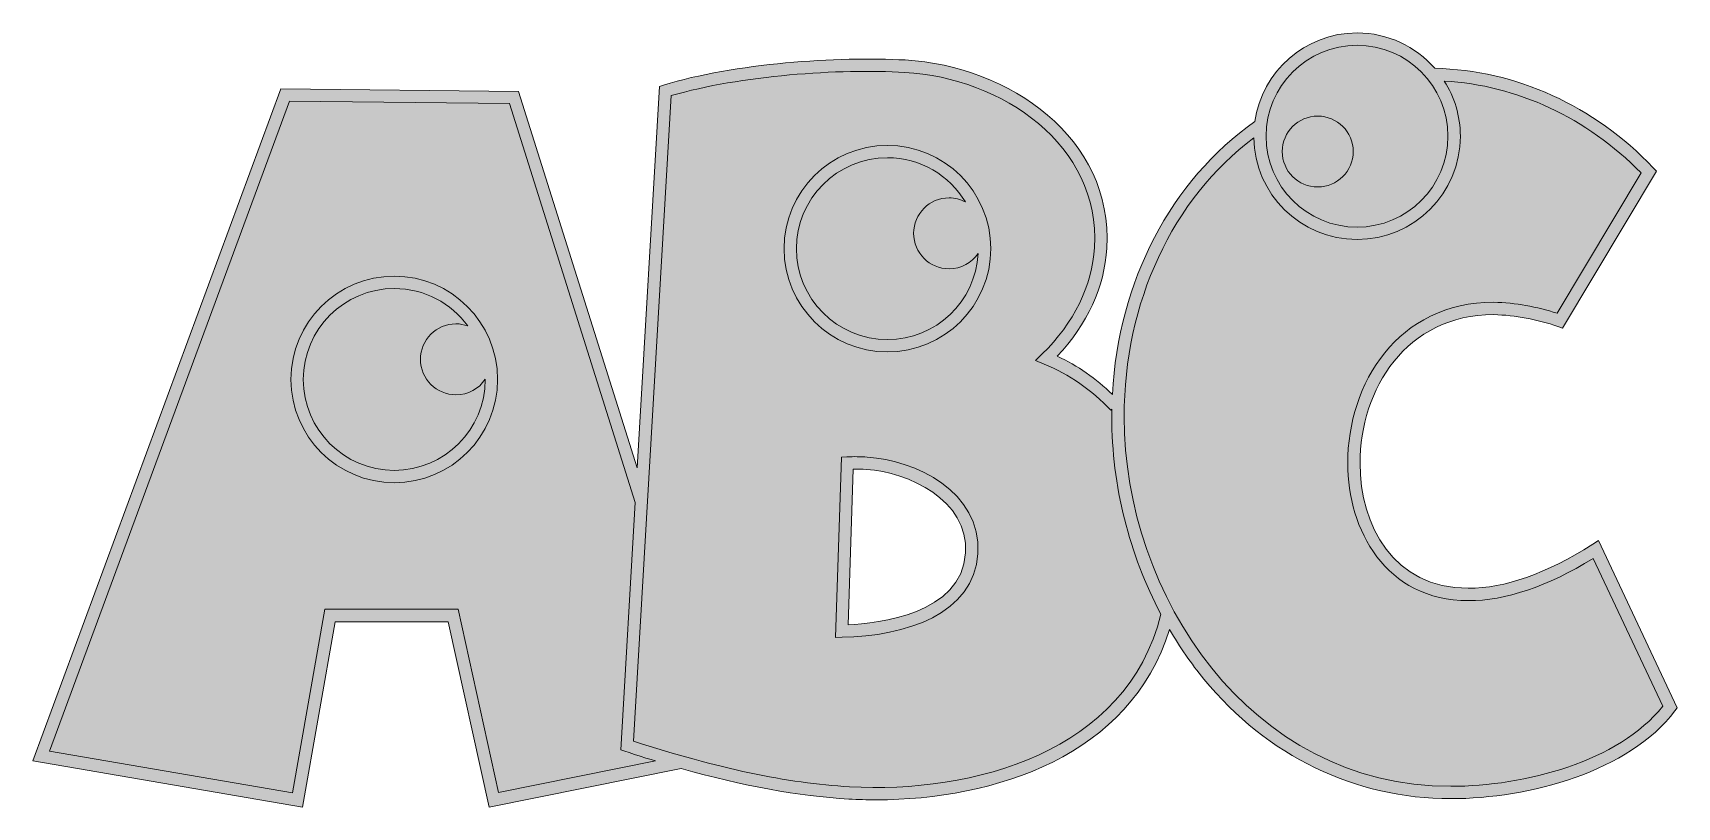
# Model space of a CAD drawing. Header units: inches. Extents: x 0.34 to 3.66, y -2.78 to -1.22.
import ezdxf

# ---------------------------------------------------------------- set-up
doc = ezdxf.new("R2010")
doc.units = ezdxf.units.IN
doc.header["$MEASUREMENT"] = 0
doc.layers.add('Design', color=7, linetype='Continuous', lineweight=0)

msp = doc.modelspace()

# ---------------------------------------------------------------- hatches: boundary and pattern name
at = {"layer": 'Design', "true_color": 0xf8e0c5, "transparency": 33554687}
h = msp.add_hatch(color=254, dxfattribs=at)
h.dxf.hatch_style = 2
edge = h.paths.add_edge_path()
edge.add_spline(control_points=[(3.502, -2.245), (3.502, -2.245), (3.49, -2.2525), (3.49, -2.2525), (3.3948, -2.3123), (3.3126, -2.3414), (3.2386, -2.3414), (3.0874, -2.3414), (3.0198, -2.2145), (3.0198, -2.0887), (3.0198, -1.9393), (3.1127, -1.788), (3.2899, -1.788), (3.3342, -1.7892), (3.3778, -1.7973), (3.4195, -1.8122), (3.4195, -1.8122), (3.4292, -1.8156), (3.4292, -1.8156), (3.4292, -1.8156), (3.6191, -1.4979), (3.6191, -1.4979), (3.6191, -1.4979), (3.6125, -1.491), (3.6125, -1.491), (3.4919, -1.3649), (3.3352, -1.2937), (3.1707, -1.2899), (3.1323, -1.2461), (3.0762, -1.2183), (3.0136, -1.2183), (2.9084, -1.2183), (2.8213, -1.2965), (2.807, -1.3978), (2.637, -1.517), (2.5314, -1.7203), (2.519, -1.9492), (2.4861, -1.9172), (2.4488, -1.8914), (2.4077, -1.8722), (2.4679, -1.8083), (2.5034, -1.7313), (2.5079, -1.6535), (2.5209, -1.431), (2.3109, -1.2854), (2.1004, -1.2731), (1.9649, -1.2653), (1.7536, -1.2801), (1.6117, -1.3239), (1.6117, -1.3239), (1.6034, -1.3264), (1.6034, -1.3264), (1.6034, -1.3264), (1.5585, -2.0976), (1.5585, -2.0976), (1.5585, -2.0976), (1.3187, -1.3366), (1.3187, -1.3366), (1.3187, -1.3366), (0.8381, -1.3311), (0.8381, -1.3311), (0.8381, -1.3311), (0.3369, -2.69), (0.3369, -2.69), (0.3369, -2.69), (0.8819, -2.7837), (0.8819, -2.7837), (0.8819, -2.7837), (0.9481, -2.4089), (0.9481, -2.4089), (0.9481, -2.4089), (1.1767, -2.4089), (1.1767, -2.4089), (1.1767, -2.4089), (1.259, -2.7839), (1.259, -2.7839), (1.259, -2.7839), (1.6471, -2.7057), (1.6471, -2.7057), (1.7739, -2.7416), (1.8839, -2.7616), (1.9865, -2.7676), (2.0047, -2.7687), (2.0232, -2.7692), (2.042, -2.7692), (2.2809, -2.7692), (2.5563, -2.68), (2.6345, -2.4248), (2.6553, -2.4602), (2.6785, -2.4939), (2.7042, -2.5251), (2.8325, -2.681), (3.0097, -2.7668), (3.203, -2.7668), (3.362, -2.7668), (3.5637, -2.7119), (3.6562, -2.5892), (3.6562, -2.5892), (3.6607, -2.5832), (3.6607, -2.5832), (3.6607, -2.5832), (3.502, -2.245), (3.502, -2.245)], knot_values=[0, 0, 0, 0, 1, 1, 1, 2, 2, 2, 3, 3, 3, 4, 4, 4, 5, 5, 5, 6, 6, 6, 7, 7, 7, 8, 8, 8, 9, 9, 9, 10, 10, 10, 11, 11, 11, 12, 12, 12, 13, 13, 13, 14, 14, 14, 15, 15, 15, 16, 16, 16, 17, 17, 17, 18, 18, 18, 19, 19, 19, 20, 20, 20, 21, 21, 21, 22, 22, 22, 23, 23, 23, 24, 24, 24, 25, 25, 25, 26, 26, 26, 27, 27, 27, 28, 28, 28, 29, 29, 29, 30, 30, 30, 31, 31, 31, 32, 32, 32, 33, 33, 33, 34, 34, 34, 34], degree=3, periodic=0)
edge = h.paths.add_edge_path()
edge.add_spline(control_points=[(1.9853, -2.4151), (1.9853, -2.4151), (1.9954, -2.1003), (1.9954, -2.1003), (2.0041, -2.1001), (2.0129, -2.1004), (2.0218, -2.1012), (2.1063, -2.1061), (2.2285, -2.1631), (2.2223, -2.2697), (2.215, -2.394), (2.0446, -2.4125), (1.9853, -2.4151)], knot_values=[0, 0, 0, 0, 1, 1, 1, 2, 2, 2, 3, 3, 3, 4, 4, 4, 4], degree=3, periodic=0)
at = {"layer": 'Design', "true_color": 0x333333, "transparency": 33554687}
h = msp.add_hatch(color=250, dxfattribs=at)
h.dxf.hatch_style = 2
edge = h.paths.add_edge_path()
edge.add_spline(control_points=[(2.9342, -1.5299), (2.8946, -1.5299), (2.8625, -1.4978), (2.8625, -1.4582), (2.8625, -1.4186), (2.8946, -1.3865), (2.9342, -1.3865), (2.9738, -1.3865), (3.0059, -1.4186), (3.0059, -1.4582), (3.0059, -1.4978), (2.9738, -1.5299), (2.9342, -1.5299)], knot_values=[0, 0, 0, 0, 1, 1, 1, 2, 2, 2, 3, 3, 3, 4, 4, 4, 4], degree=3, periodic=0)
edge = h.paths.add_edge_path()
edge.add_spline(control_points=[(1.1921, -1.9501), (1.2167, -1.9501), (1.2384, -1.9377), (1.2513, -1.9188), (1.2513, -1.9188), (1.2514, -1.9191), (1.2514, -1.9191), (1.2514, -2.0205), (1.1689, -2.103), (1.0675, -2.103), (0.966, -2.103), (0.8835, -2.0205), (0.8835, -1.9191), (0.8835, -1.8177), (0.966, -1.7352), (1.0675, -1.7352), (1.1284, -1.7352), (1.1825, -1.7651), (1.2159, -1.811), (1.2084, -1.8084), (1.2005, -1.8066), (1.1921, -1.8066), (1.1525, -1.8066), (1.1204, -1.8388), (1.1204, -1.8784), (1.1204, -1.918), (1.1525, -1.9501), (1.1921, -1.9501)], knot_values=[0, 0, 0, 0, 1, 1, 1, 2, 2, 2, 3, 3, 3, 4, 4, 4, 5, 5, 5, 6, 6, 6, 7, 7, 7, 8, 8, 8, 9, 9, 9, 9], degree=3, periodic=0)
edge = h.paths.add_edge_path()
edge.add_spline(control_points=[(1.0675, -1.7102), (0.9523, -1.7102), (0.8585, -1.8039), (0.8585, -1.9191), (0.8585, -2.0343), (0.9523, -2.128), (1.0675, -2.128), (1.1826, -2.128), (1.2764, -2.0343), (1.2764, -1.9191), (1.2764, -1.8039), (1.1826, -1.7102), (1.0675, -1.7102)], knot_values=[0, 0, 0, 0, 1, 1, 1, 2, 2, 2, 3, 3, 3, 4, 4, 4, 4], degree=3, periodic=0)
edge = h.paths.add_edge_path()
edge.add_spline(control_points=[(2.189, -1.6953), (2.2134, -1.6953), (2.2348, -1.6831), (2.2477, -1.6646), (2.2425, -1.7614), (2.1624, -1.8385), (2.0643, -1.8385), (1.9629, -1.8385), (1.8804, -1.756), (1.8804, -1.6546), (1.8804, -1.5532), (1.9629, -1.4707), (2.0643, -1.4707), (2.1312, -1.4707), (2.1897, -1.5067), (2.2219, -1.5602), (2.212, -1.555), (2.2009, -1.5519), (2.189, -1.5519), (2.1494, -1.5519), (2.1173, -1.584), (2.1173, -1.6236), (2.1173, -1.6632), (2.1494, -1.6953), (2.189, -1.6953)], knot_values=[0, 0, 0, 0, 1, 1, 1, 2, 2, 2, 3, 3, 3, 4, 4, 4, 5, 5, 5, 6, 6, 6, 7, 7, 7, 8, 8, 8, 8], degree=3, periodic=0)
edge = h.paths.add_edge_path()
edge.add_spline(control_points=[(2.0643, -1.4457), (1.9491, -1.4457), (1.8554, -1.5394), (1.8554, -1.6546), (1.8554, -1.7698), (1.9491, -1.8635), (2.0643, -1.8635), (2.1795, -1.8635), (2.2733, -1.7698), (2.2733, -1.6546), (2.2733, -1.5394), (2.1795, -1.4457), (2.0643, -1.4457)], knot_values=[0, 0, 0, 0, 1, 1, 1, 2, 2, 2, 3, 3, 3, 4, 4, 4, 4], degree=3, periodic=0)
edge = h.paths.add_edge_path()
edge.add_spline(control_points=[(3.203, -2.7418), (2.7952, -2.7418), (2.5428, -2.3539), (2.5428, -1.9944), (2.5428, -1.7631), (2.6404, -1.5546), (2.8048, -1.4305), (2.8066, -1.5441), (2.8995, -1.6361), (3.0136, -1.6361), (3.1288, -1.6361), (3.2225, -1.5424), (3.2225, -1.4272), (3.2225, -1.3861), (3.2105, -1.348), (3.1899, -1.3156), (3.3375, -1.3242), (3.4777, -1.3894), (3.5878, -1.5015), (3.5878, -1.5015), (3.4182, -1.7853), (3.4182, -1.7853), (3.3769, -1.7717), (3.3341, -1.7642), (3.2902, -1.763), (3.0963, -1.763), (2.9948, -1.9269), (2.9948, -2.0887), (2.9948, -2.2225), (3.0711, -2.3664), (3.2386, -2.3664), (3.3142, -2.3664), (3.397, -2.3385), (3.4913, -2.2811), (3.4913, -2.2811), (3.6316, -2.5801), (3.6316, -2.5801), (3.5423, -2.6918), (3.3531, -2.7418), (3.203, -2.7418)], knot_values=[0, 0, 0, 0, 1, 1, 1, 2, 2, 2, 3, 3, 3, 4, 4, 4, 5, 5, 5, 6, 6, 6, 7, 7, 7, 8, 8, 8, 9, 9, 9, 10, 10, 10, 11, 11, 11, 12, 12, 12, 13, 13, 13, 13], degree=3, periodic=0)
edge = h.paths.add_edge_path()
edge.add_spline(control_points=[(1.988, -2.7427), (1.8606, -2.7352), (1.7216, -2.7059), (1.5513, -2.6506), (1.5513, -2.6506), (1.6274, -1.3452), (1.6274, -1.3452), (1.7663, -1.3043), (1.9684, -1.2904), (2.0989, -1.2981), (2.2972, -1.3096), (2.495, -1.4452), (2.4829, -1.652), (2.4784, -1.729), (2.441, -1.8055), (2.3774, -1.8674), (2.3774, -1.8674), (2.3638, -1.8806), (2.3638, -1.8806), (2.3638, -1.8806), (2.3813, -1.8879), (2.3813, -1.8879), (2.4322, -1.9089), (2.4774, -1.9404), (2.5157, -1.9814), (2.5157, -1.9814), (2.5182, -1.9791), (2.5182, -1.9791), (2.5181, -1.9842), (2.5178, -1.9893), (2.5178, -1.9944), (2.5178, -2.1337), (2.5532, -2.2729), (2.6172, -2.3937), (2.5483, -2.6742), (2.2359, -2.757), (1.988, -2.7427)], knot_values=[0, 0, 0, 0, 1, 1, 1, 2, 2, 2, 3, 3, 3, 4, 4, 4, 5, 5, 5, 6, 6, 6, 7, 7, 7, 8, 8, 8, 9, 9, 9, 10, 10, 10, 11, 11, 11, 12, 12, 12, 12], degree=3, periodic=0)
edge = h.paths.add_edge_path()
edge.add_spline(control_points=[(1.2782, -2.7546), (1.2782, -2.7546), (1.1968, -2.3839), (1.1968, -2.3839), (1.1968, -2.3839), (0.9271, -2.3839), (0.9271, -2.3839), (0.9271, -2.3839), (0.8616, -2.7548), (0.8616, -2.7548), (0.8616, -2.7548), (0.3707, -2.6705), (0.3707, -2.6705), (0.3707, -2.6705), (0.8555, -1.3563), (0.8555, -1.3563), (0.8555, -1.3563), (1.3003, -1.3614), (1.3003, -1.3614), (1.3003, -1.3614), (1.5544, -2.1678), (1.5544, -2.1678), (1.5544, -2.1678), (1.5252, -2.6683), (1.5252, -2.6683), (1.5252, -2.6683), (1.5755, -2.6846), (1.5954, -2.6906), (1.5954, -2.6906), (1.2782, -2.7546), (1.2782, -2.7546)], knot_values=[0, 0, 0, 0, 1, 1, 1, 2, 2, 2, 3, 3, 3, 4, 4, 4, 5, 5, 5, 6, 6, 6, 7, 7, 7, 8, 8, 8, 9, 9, 9, 10, 10, 10, 10], degree=3, periodic=0)
edge = h.paths.add_edge_path()
edge.add_spline(control_points=[(3.0136, -1.2433), (3.115, -1.2433), (3.1975, -1.3258), (3.1975, -1.4272), (3.1975, -1.5286), (3.115, -1.6111), (3.0136, -1.6111), (2.9122, -1.6111), (2.8297, -1.5286), (2.8297, -1.4272), (2.8297, -1.3258), (2.9122, -1.2433), (3.0136, -1.2433)], knot_values=[0, 0, 0, 0, 1, 1, 1, 2, 2, 2, 3, 3, 3, 4, 4, 4, 4], degree=3, periodic=0)
edge = h.paths.add_edge_path()
edge.add_spline(control_points=[(3.502, -2.245), (3.502, -2.245), (3.49, -2.2525), (3.49, -2.2525), (3.3948, -2.3123), (3.3126, -2.3414), (3.2386, -2.3414), (3.0874, -2.3414), (3.0198, -2.2145), (3.0198, -2.0887), (3.0198, -1.9393), (3.1127, -1.788), (3.2899, -1.788), (3.3342, -1.7892), (3.3778, -1.7973), (3.4195, -1.8122), (3.4195, -1.8122), (3.4292, -1.8156), (3.4292, -1.8156), (3.4292, -1.8156), (3.6191, -1.4979), (3.6191, -1.4979), (3.6191, -1.4979), (3.6125, -1.491), (3.6125, -1.491), (3.4919, -1.3649), (3.3352, -1.2937), (3.1707, -1.2899), (3.1323, -1.2461), (3.0762, -1.2183), (3.0136, -1.2183), (2.9084, -1.2183), (2.8213, -1.2965), (2.807, -1.3978), (2.637, -1.517), (2.5314, -1.7203), (2.519, -1.9492), (2.4861, -1.9172), (2.4488, -1.8914), (2.4077, -1.8722), (2.4679, -1.8083), (2.5034, -1.7313), (2.5079, -1.6535), (2.5209, -1.431), (2.3109, -1.2854), (2.1004, -1.2731), (1.9649, -1.2653), (1.7536, -1.2801), (1.6117, -1.3239), (1.6117, -1.3239), (1.6034, -1.3264), (1.6034, -1.3264), (1.6034, -1.3264), (1.5585, -2.0976), (1.5585, -2.0976), (1.5585, -2.0976), (1.3187, -1.3366), (1.3187, -1.3366), (1.3187, -1.3366), (0.8381, -1.3311), (0.8381, -1.3311), (0.8381, -1.3311), (0.3369, -2.69), (0.3369, -2.69), (0.3369, -2.69), (0.8819, -2.7837), (0.8819, -2.7837), (0.8819, -2.7837), (0.9481, -2.4089), (0.9481, -2.4089), (0.9481, -2.4089), (1.1767, -2.4089), (1.1767, -2.4089), (1.1767, -2.4089), (1.259, -2.7839), (1.259, -2.7839), (1.259, -2.7839), (1.6471, -2.7057), (1.6471, -2.7057), (1.7739, -2.7416), (1.8839, -2.7616), (1.9865, -2.7676), (2.0047, -2.7687), (2.0232, -2.7692), (2.042, -2.7692), (2.2809, -2.7692), (2.5563, -2.68), (2.6345, -2.4248), (2.6553, -2.4602), (2.6785, -2.4939), (2.7042, -2.5251), (2.8325, -2.681), (3.0097, -2.7668), (3.203, -2.7668), (3.362, -2.7668), (3.5637, -2.7119), (3.6562, -2.5892), (3.6562, -2.5892), (3.6607, -2.5832), (3.6607, -2.5832), (3.6607, -2.5832), (3.502, -2.245), (3.502, -2.245)], knot_values=[0, 0, 0, 0, 1, 1, 1, 2, 2, 2, 3, 3, 3, 4, 4, 4, 5, 5, 5, 6, 6, 6, 7, 7, 7, 8, 8, 8, 9, 9, 9, 10, 10, 10, 11, 11, 11, 12, 12, 12, 13, 13, 13, 14, 14, 14, 15, 15, 15, 16, 16, 16, 17, 17, 17, 18, 18, 18, 19, 19, 19, 20, 20, 20, 21, 21, 21, 22, 22, 22, 23, 23, 23, 24, 24, 24, 25, 25, 25, 26, 26, 26, 27, 27, 27, 28, 28, 28, 29, 29, 29, 30, 30, 30, 31, 31, 31, 32, 32, 32, 33, 33, 33, 34, 34, 34, 34], degree=3, periodic=0)
edge = h.paths.add_edge_path()
edge.add_spline(control_points=[(1.9853, -2.4151), (1.9853, -2.4151), (1.9954, -2.1003), (1.9954, -2.1003), (2.0041, -2.1001), (2.0129, -2.1004), (2.0218, -2.1012), (2.1063, -2.1061), (2.2285, -2.1631), (2.2223, -2.2697), (2.215, -2.394), (2.0446, -2.4125), (1.9853, -2.4151)], knot_values=[0, 0, 0, 0, 1, 1, 1, 2, 2, 2, 3, 3, 3, 4, 4, 4, 4], degree=3, periodic=0)
edge = h.paths.add_edge_path()
edge.add_spline(control_points=[(2.0235, -2.0762), (2.0099, -2.0751), (1.9962, -2.0749), (1.9826, -2.0757), (1.9826, -2.0757), (1.9712, -2.0763), (1.9712, -2.0763), (1.9712, -2.0763), (1.9595, -2.4407), (1.9595, -2.4407), (1.9595, -2.4407), (1.9726, -2.4405), (1.9726, -2.4405), (2.1007, -2.4387), (2.2401, -2.3932), (2.2472, -2.2711), (2.2545, -2.1461), (2.1206, -2.0819), (2.0235, -2.0762)], knot_values=[0, 0, 0, 0, 1, 1, 1, 2, 2, 2, 3, 3, 3, 4, 4, 4, 5, 5, 5, 6, 6, 6, 6], degree=3, periodic=0)

# ---------------------------------------------------------------- linework, layer by layer
at = {"layer": 'Design'}
for points, knots in [([(3.502, -2.245), (3.502, -2.245), (3.49, -2.2525), (3.49, -2.2525), (3.3948, -2.3123), (3.3126, -2.3414), (3.2386, -2.3414), (3.0874, -2.3414), (3.0198, -2.2145), (3.0198, -2.0887), (3.0198, -1.9393), (3.1127, -1.788), (3.2899, -1.788), (3.3342, -1.7892), (3.3778, -1.7973), (3.4195, -1.8122), (3.4195, -1.8122), (3.4292, -1.8156), (3.4292, -1.8156), (3.4292, -1.8156), (3.6191, -1.4979), (3.6191, -1.4979), (3.6191, -1.4979), (3.6125, -1.491), (3.6125, -1.491), (3.4919, -1.3649), (3.3352, -1.2937), (3.1707, -1.2899), (3.1323, -1.2461), (3.0762, -1.2183), (3.0136, -1.2183), (2.9084, -1.2183), (2.8213, -1.2965), (2.807, -1.3978), (2.637, -1.517), (2.5314, -1.7203), (2.519, -1.9492), (2.4861, -1.9172), (2.4488, -1.8914), (2.4077, -1.8722), (2.4679, -1.8083), (2.5034, -1.7313), (2.5079, -1.6535), (2.5209, -1.431), (2.3109, -1.2854), (2.1004, -1.2731), (1.9649, -1.2653), (1.7536, -1.2801), (1.6117, -1.3239), (1.6117, -1.3239), (1.6034, -1.3264), (1.6034, -1.3264), (1.6034, -1.3264), (1.5585, -2.0976), (1.5585, -2.0976), (1.5585, -2.0976), (1.3187, -1.3366), (1.3187, -1.3366), (1.3187, -1.3366), (0.8381, -1.3311), (0.8381, -1.3311), (0.8381, -1.3311), (0.3369, -2.69), (0.3369, -2.69), (0.3369, -2.69), (0.8819, -2.7837), (0.8819, -2.7837), (0.8819, -2.7837), (0.9481, -2.4089), (0.9481, -2.4089), (0.9481, -2.4089), (1.1767, -2.4089), (1.1767, -2.4089), (1.1767, -2.4089), (1.259, -2.7839), (1.259, -2.7839), (1.259, -2.7839), (1.6471, -2.7057), (1.6471, -2.7057), (1.7739, -2.7416), (1.8839, -2.7616), (1.9865, -2.7676), (2.0047, -2.7687), (2.0232, -2.7692), (2.042, -2.7692), (2.2809, -2.7692), (2.5563, -2.68), (2.6345, -2.4248), (2.6553, -2.4602), (2.6785, -2.4939), (2.7042, -2.5251), (2.8325, -2.681), (3.0097, -2.7668), (3.203, -2.7668), (3.362, -2.7668), (3.5637, -2.7119), (3.6562, -2.5892), (3.6562, -2.5892), (3.6607, -2.5832), (3.6607, -2.5832), (3.6607, -2.5832), (3.502, -2.245), (3.502, -2.245)], [0, 0, 0, 0, 1, 1, 1, 2, 2, 2, 3, 3, 3, 4, 4, 4, 5, 5, 5, 6, 6, 6, 7, 7, 7, 8, 8, 8, 9, 9, 9, 10, 10, 10, 11, 11, 11, 12, 12, 12, 13, 13, 13, 14, 14, 14, 15, 15, 15, 16, 16, 16, 17, 17, 17, 18, 18, 18, 19, 19, 19, 20, 20, 20, 21, 21, 21, 22, 22, 22, 23, 23, 23, 24, 24, 24, 25, 25, 25, 26, 26, 26, 27, 27, 27, 28, 28, 28, 29, 29, 29, 30, 30, 30, 31, 31, 31, 32, 32, 32, 33, 33, 33, 34, 34, 34, 34]), ([(3.502, -2.245), (3.502, -2.245), (3.49, -2.2525), (3.49, -2.2525), (3.3948, -2.3123), (3.3126, -2.3414), (3.2386, -2.3414), (3.0874, -2.3414), (3.0198, -2.2145), (3.0198, -2.0887), (3.0198, -1.9393), (3.1127, -1.788), (3.2899, -1.788), (3.3342, -1.7892), (3.3778, -1.7973), (3.4195, -1.8122), (3.4195, -1.8122), (3.4292, -1.8156), (3.4292, -1.8156), (3.4292, -1.8156), (3.6191, -1.4979), (3.6191, -1.4979), (3.6191, -1.4979), (3.6125, -1.491), (3.6125, -1.491), (3.4919, -1.3649), (3.3352, -1.2937), (3.1707, -1.2899), (3.1323, -1.2461), (3.0762, -1.2183), (3.0136, -1.2183), (2.9084, -1.2183), (2.8213, -1.2965), (2.807, -1.3978), (2.637, -1.517), (2.5314, -1.7203), (2.519, -1.9492), (2.4861, -1.9172), (2.4488, -1.8914), (2.4077, -1.8722), (2.4679, -1.8083), (2.5034, -1.7313), (2.5079, -1.6535), (2.5209, -1.431), (2.3109, -1.2854), (2.1004, -1.2731), (1.9649, -1.2653), (1.7536, -1.2801), (1.6117, -1.3239), (1.6117, -1.3239), (1.6034, -1.3264), (1.6034, -1.3264), (1.6034, -1.3264), (1.5585, -2.0976), (1.5585, -2.0976), (1.5585, -2.0976), (1.3187, -1.3366), (1.3187, -1.3366), (1.3187, -1.3366), (0.8381, -1.3311), (0.8381, -1.3311), (0.8381, -1.3311), (0.3369, -2.69), (0.3369, -2.69), (0.3369, -2.69), (0.8819, -2.7837), (0.8819, -2.7837), (0.8819, -2.7837), (0.9481, -2.4089), (0.9481, -2.4089), (0.9481, -2.4089), (1.1767, -2.4089), (1.1767, -2.4089), (1.1767, -2.4089), (1.259, -2.7839), (1.259, -2.7839), (1.259, -2.7839), (1.6471, -2.7057), (1.6471, -2.7057), (1.7739, -2.7416), (1.8839, -2.7616), (1.9865, -2.7676), (2.0047, -2.7687), (2.0232, -2.7692), (2.042, -2.7692), (2.2809, -2.7692), (2.5563, -2.68), (2.6345, -2.4248), (2.6553, -2.4602), (2.6785, -2.4939), (2.7042, -2.5251), (2.8325, -2.681), (3.0097, -2.7668), (3.203, -2.7668), (3.362, -2.7668), (3.5637, -2.7119), (3.6562, -2.5892), (3.6562, -2.5892), (3.6607, -2.5832), (3.6607, -2.5832), (3.6607, -2.5832), (3.502, -2.245), (3.502, -2.245)], [0, 0, 0, 0, 1, 1, 1, 2, 2, 2, 3, 3, 3, 4, 4, 4, 5, 5, 5, 6, 6, 6, 7, 7, 7, 8, 8, 8, 9, 9, 9, 10, 10, 10, 11, 11, 11, 12, 12, 12, 13, 13, 13, 14, 14, 14, 15, 15, 15, 16, 16, 16, 17, 17, 17, 18, 18, 18, 19, 19, 19, 20, 20, 20, 21, 21, 21, 22, 22, 22, 23, 23, 23, 24, 24, 24, 25, 25, 25, 26, 26, 26, 27, 27, 27, 28, 28, 28, 29, 29, 29, 30, 30, 30, 31, 31, 31, 32, 32, 32, 33, 33, 33, 34, 34, 34, 34]), ([(3.0136, -1.2433), (3.115, -1.2433), (3.1975, -1.3258), (3.1975, -1.4272), (3.1975, -1.5286), (3.115, -1.6111), (3.0136, -1.6111), (2.9122, -1.6111), (2.8297, -1.5286), (2.8297, -1.4272), (2.8297, -1.3258), (2.9122, -1.2433), (3.0136, -1.2433)], [0, 0, 0, 0, 1, 1, 1, 2, 2, 2, 3, 3, 3, 4, 4, 4, 4]), ([(1.988, -2.7427), (1.8606, -2.7352), (1.7216, -2.7059), (1.5513, -2.6506), (1.5513, -2.6506), (1.6274, -1.3452), (1.6274, -1.3452), (1.7663, -1.3043), (1.9684, -1.2904), (2.0989, -1.2981), (2.2972, -1.3096), (2.495, -1.4452), (2.4829, -1.652), (2.4784, -1.729), (2.441, -1.8055), (2.3774, -1.8674), (2.3774, -1.8674), (2.3638, -1.8806), (2.3638, -1.8806), (2.3638, -1.8806), (2.3813, -1.8879), (2.3813, -1.8879), (2.4322, -1.9089), (2.4774, -1.9404), (2.5157, -1.9814), (2.5157, -1.9814), (2.5182, -1.9791), (2.5182, -1.9791), (2.5181, -1.9842), (2.5178, -1.9893), (2.5178, -1.9944), (2.5178, -2.1337), (2.5532, -2.2729), (2.6172, -2.3937), (2.5483, -2.6742), (2.2359, -2.757), (1.988, -2.7427)], [0, 0, 0, 0, 1, 1, 1, 2, 2, 2, 3, 3, 3, 4, 4, 4, 5, 5, 5, 6, 6, 6, 7, 7, 7, 8, 8, 8, 9, 9, 9, 10, 10, 10, 11, 11, 11, 12, 12, 12, 12]), ([(3.203, -2.7418), (2.7952, -2.7418), (2.5428, -2.3539), (2.5428, -1.9944), (2.5428, -1.7631), (2.6404, -1.5546), (2.8048, -1.4305), (2.8066, -1.5441), (2.8995, -1.6361), (3.0136, -1.6361), (3.1288, -1.6361), (3.2225, -1.5424), (3.2225, -1.4272), (3.2225, -1.3861), (3.2105, -1.348), (3.1899, -1.3156), (3.3375, -1.3242), (3.4777, -1.3894), (3.5878, -1.5015), (3.5878, -1.5015), (3.4182, -1.7853), (3.4182, -1.7853), (3.3769, -1.7717), (3.3341, -1.7642), (3.2902, -1.763), (3.0963, -1.763), (2.9948, -1.9269), (2.9948, -2.0887), (2.9948, -2.2225), (3.0711, -2.3664), (3.2386, -2.3664), (3.3142, -2.3664), (3.397, -2.3385), (3.4913, -2.2811), (3.4913, -2.2811), (3.6316, -2.5801), (3.6316, -2.5801), (3.5423, -2.6918), (3.3531, -2.7418), (3.203, -2.7418)], [0, 0, 0, 0, 1, 1, 1, 2, 2, 2, 3, 3, 3, 4, 4, 4, 5, 5, 5, 6, 6, 6, 7, 7, 7, 8, 8, 8, 9, 9, 9, 10, 10, 10, 11, 11, 11, 12, 12, 12, 13, 13, 13, 13]), ([(1.2782, -2.7546), (1.2782, -2.7546), (1.1968, -2.3839), (1.1968, -2.3839), (1.1968, -2.3839), (0.9271, -2.3839), (0.9271, -2.3839), (0.9271, -2.3839), (0.8616, -2.7548), (0.8616, -2.7548), (0.8616, -2.7548), (0.3707, -2.6705), (0.3707, -2.6705), (0.3707, -2.6705), (0.8555, -1.3563), (0.8555, -1.3563), (0.8555, -1.3563), (1.3003, -1.3614), (1.3003, -1.3614), (1.3003, -1.3614), (1.5544, -2.1678), (1.5544, -2.1678), (1.5544, -2.1678), (1.5252, -2.6683), (1.5252, -2.6683), (1.5252, -2.6683), (1.5755, -2.6846), (1.5954, -2.6906), (1.5954, -2.6906), (1.2782, -2.7546), (1.2782, -2.7546)], [0, 0, 0, 0, 1, 1, 1, 2, 2, 2, 3, 3, 3, 4, 4, 4, 5, 5, 5, 6, 6, 6, 7, 7, 7, 8, 8, 8, 9, 9, 9, 10, 10, 10, 10]), ([(2.9342, -1.5299), (2.8946, -1.5299), (2.8625, -1.4978), (2.8625, -1.4582), (2.8625, -1.4186), (2.8946, -1.3865), (2.9342, -1.3865), (2.9738, -1.3865), (3.0059, -1.4186), (3.0059, -1.4582), (3.0059, -1.4978), (2.9738, -1.5299), (2.9342, -1.5299)], [0, 0, 0, 0, 1, 1, 1, 2, 2, 2, 3, 3, 3, 4, 4, 4, 4]), ([(2.0643, -1.4457), (1.9491, -1.4457), (1.8554, -1.5394), (1.8554, -1.6546), (1.8554, -1.7698), (1.9491, -1.8635), (2.0643, -1.8635), (2.1795, -1.8635), (2.2733, -1.7698), (2.2733, -1.6546), (2.2733, -1.5394), (2.1795, -1.4457), (2.0643, -1.4457)], [0, 0, 0, 0, 1, 1, 1, 2, 2, 2, 3, 3, 3, 4, 4, 4, 4]), ([(2.189, -1.6953), (2.2134, -1.6953), (2.2348, -1.6831), (2.2477, -1.6646), (2.2425, -1.7614), (2.1624, -1.8385), (2.0643, -1.8385), (1.9629, -1.8385), (1.8804, -1.756), (1.8804, -1.6546), (1.8804, -1.5532), (1.9629, -1.4707), (2.0643, -1.4707), (2.1312, -1.4707), (2.1897, -1.5067), (2.2219, -1.5602), (2.212, -1.555), (2.2009, -1.5519), (2.189, -1.5519), (2.1494, -1.5519), (2.1173, -1.584), (2.1173, -1.6236), (2.1173, -1.6632), (2.1494, -1.6953), (2.189, -1.6953)], [0, 0, 0, 0, 1, 1, 1, 2, 2, 2, 3, 3, 3, 4, 4, 4, 5, 5, 5, 6, 6, 6, 7, 7, 7, 8, 8, 8, 8]), ([(1.0675, -1.7102), (0.9523, -1.7102), (0.8585, -1.8039), (0.8585, -1.9191), (0.8585, -2.0343), (0.9523, -2.128), (1.0675, -2.128), (1.1826, -2.128), (1.2764, -2.0343), (1.2764, -1.9191), (1.2764, -1.8039), (1.1826, -1.7102), (1.0675, -1.7102)], [0, 0, 0, 0, 1, 1, 1, 2, 2, 2, 3, 3, 3, 4, 4, 4, 4]), ([(1.1921, -1.9501), (1.2167, -1.9501), (1.2384, -1.9377), (1.2513, -1.9188), (1.2513, -1.9188), (1.2514, -1.9191), (1.2514, -1.9191), (1.2514, -2.0205), (1.1689, -2.103), (1.0675, -2.103), (0.966, -2.103), (0.8835, -2.0205), (0.8835, -1.9191), (0.8835, -1.8177), (0.966, -1.7352), (1.0675, -1.7352), (1.1284, -1.7352), (1.1825, -1.7651), (1.2159, -1.811), (1.2084, -1.8084), (1.2005, -1.8066), (1.1921, -1.8066), (1.1525, -1.8066), (1.1204, -1.8388), (1.1204, -1.8784), (1.1204, -1.918), (1.1525, -1.9501), (1.1921, -1.9501)], [0, 0, 0, 0, 1, 1, 1, 2, 2, 2, 3, 3, 3, 4, 4, 4, 5, 5, 5, 6, 6, 6, 7, 7, 7, 8, 8, 8, 9, 9, 9, 9]), ([(2.0235, -2.0762), (2.0099, -2.0751), (1.9962, -2.0749), (1.9826, -2.0757), (1.9826, -2.0757), (1.9712, -2.0763), (1.9712, -2.0763), (1.9712, -2.0763), (1.9595, -2.4407), (1.9595, -2.4407), (1.9595, -2.4407), (1.9726, -2.4405), (1.9726, -2.4405), (2.1007, -2.4387), (2.2401, -2.3932), (2.2472, -2.2711), (2.2545, -2.1461), (2.1206, -2.0819), (2.0235, -2.0762)], [0, 0, 0, 0, 1, 1, 1, 2, 2, 2, 3, 3, 3, 4, 4, 4, 5, 5, 5, 6, 6, 6, 6]), ([(1.9853, -2.4151), (1.9853, -2.4151), (1.9954, -2.1003), (1.9954, -2.1003), (2.0041, -2.1001), (2.0129, -2.1004), (2.0218, -2.1012), (2.1063, -2.1061), (2.2285, -2.1631), (2.2223, -2.2697), (2.215, -2.394), (2.0446, -2.4125), (1.9853, -2.4151)], [0, 0, 0, 0, 1, 1, 1, 2, 2, 2, 3, 3, 3, 4, 4, 4, 4]), ([(1.9853, -2.4151), (1.9853, -2.4151), (1.9954, -2.1003), (1.9954, -2.1003), (2.0041, -2.1001), (2.0129, -2.1004), (2.0218, -2.1012), (2.1063, -2.1061), (2.2285, -2.1631), (2.2223, -2.2697), (2.215, -2.394), (2.0446, -2.4125), (1.9853, -2.4151)], [0, 0, 0, 0, 1, 1, 1, 2, 2, 2, 3, 3, 3, 4, 4, 4, 4])]:
    msp.add_open_spline(points, degree=3, knots=knots, dxfattribs=at)

doc.saveas('drawing.dxf')
